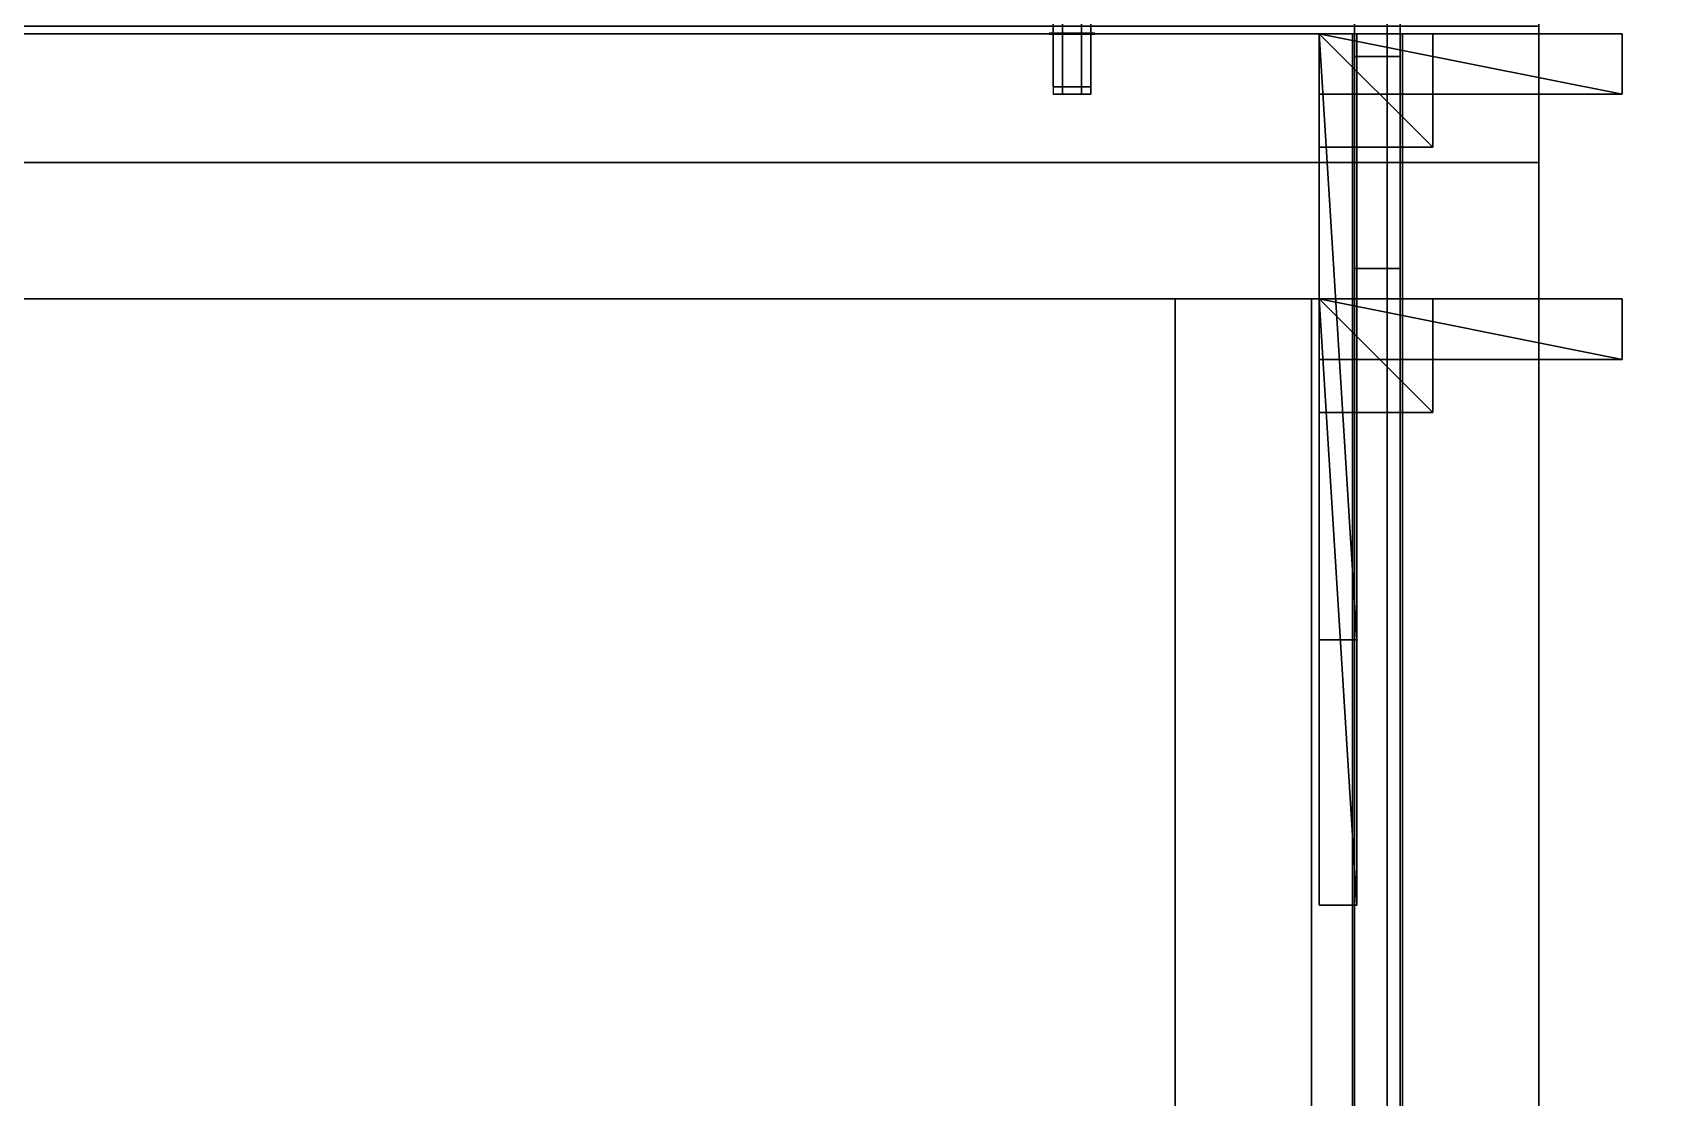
# Model space of a CAD drawing. Extents: x 0 to 4068, y -4475 to 0.
# Drawn here: x 1954.2 to 2167.9, y -2250.9 to -2110.3 of the extents above; entities that cross this region are included whole.
import ezdxf

# ---------------------------------------------------------------- set-up
doc = ezdxf.new("R2010")
doc.units = 0
for name, color, linetype in [('LAYER0', 7, 'CONTINUOUS'), ('LAYER413', 7, 'CONTINUOUS'), ('LAYER456', 7, 'CONTINUOUS'), ('LAYER457', 2, 'CONTINUOUS'), ('LAYER458', 7, 'CONTINUOUS'), ('LAYER459', 253, 'CONTINUOUS'), ('LAYER460', 253, 'CONTINUOUS'), ('LAYER461', 253, 'CONTINUOUS'), ('LAYER462', 253, 'CONTINUOUS'), ('LAYER463', 253, 'CONTINUOUS'), ('LAYER464', 253, 'CONTINUOUS'), ('LAYER465', 7, 'CONTINUOUS'), ('LAYER467', 7, 'CONTINUOUS'), ('LAYER469', 7, 'CONTINUOUS'), ('LAYER475', 7, 'CONTINUOUS'), ('LAYER477', 254, 'CONTINUOUS'), ('LAYER667', 7, 'CONTINUOUS'), ('LAYER669', 253, 'CONTINUOUS'), ('LAYER690', 254, 'CONTINUOUS'), ('LAYER748', 7, 'CONTINUOUS'), ('LAYER757', 7, 'CONTINUOUS'), ('LAYER758', 7, 'CONTINUOUS'), ('LAYER759', 7, 'CONTINUOUS'), ('LAYER760', 7, 'CONTINUOUS'), ('LAYER762', 2, 'CONTINUOUS'), ('LAYER763', 37, 'CONTINUOUS'), ('LAYER764', 253, 'CONTINUOUS'), ('LAYER765', 253, 'CONTINUOUS'), ('LAYER766', 253, 'CONTINUOUS'), ('LAYER767', 253, 'CONTINUOUS'), ('LAYER768', 253, 'CONTINUOUS'), ('LAYER769', 253, 'CONTINUOUS'), ('LAYER778', 45, 'CONTINUOUS'), ('LAYER779', 45, 'CONTINUOUS'), ('LAYER780', 45, 'CONTINUOUS'), ('LAYER781', 45, 'CONTINUOUS'), ('LAYER821', 19, 'CONTINUOUS'), ('LAYER823', 19, 'CONTINUOUS')]:
    doc.layers.add(name, color=color, linetype=linetype)

msp = doc.modelspace()

# ---------------------------------------------------------------- linework, layer by layer
at = {"layer": 'LAYER0', "invisible_edges": 1}
for points in [[(4068, 0), (0, -4475), (0, 0), (4068, 0)], [(4068, -4475, 5), (0, 0, 5), (0, -4475, 5), (4068, -4475, 5)], [(0, 0, 5), (4068, -4475, 5), (4068, 0, 5), (0, 0, 5)], [(0, -4475), (4068, 0), (4068, -4475), (0, -4475)]]:
    msp.add_3dface(points, dxfattribs=at)
at = {"layer": 'LAYER413'}
for points, invisible_edges in [([(2303, 0, 5), (2153, -2886, 5), (2153, -150, 5), (2303, 0, 5)], 1), ([(2153, -2886, 5), (2303, 0, 5), (2303, -2754, 5), (2153, -2886, 5)], 1), ([(2153, -150, 2415), (2303, -2754, 2415), (2303, 0, 2415), (2153, -150, 2415)], 1), ([(2153, -150, 5), (2153, -2240.5, 722.5), (2153, -1694.5, 2070.5), (2153, -150, 5)], 7), ([(2153, -150, 5), (2153, -2300.5, 722.5), (2153, -2240.5, 722.5), (2153, -150, 5)], 5), ([(2153, -2886, 5), (2153, -2300.5, 722.5), (2153, -150, 5), (2153, -2886, 5)], 3), ([(2153, -1694.5, 2150.5), (2153, -2886, 2415), (2153, -150, 2415), (2153, -1694.5, 2150.5)], 5), ([(2303, -2754, 2415), (2153, -150, 2415), (2153, -2886, 2415), (2303, -2754, 2415)], 1), ([(2153, -1694.5, 2070.5), (2153, -2240.5, 722.5), (2153, -1694.5, 2150.5), (2153, -1694.5, 2070.5)], 3), ([(2153, -2240.5, 802.5), (2153, -1694.5, 2150.5), (2153, -2240.5, 722.5), (2153, -2240.5, 802.5)], 3), ([(2153, -2300.5, 802.5), (2153, -1694.5, 2150.5), (2153, -2240.5, 802.5), (2153, -2300.5, 802.5)], 3), ([(2153, -2641.5, 1111.5), (2153, -1694.5, 2150.5), (2153, -2300.5, 802.5), (2153, -2641.5, 1111.5)], 7), ([(2153, -2641.5, 1191.5), (2153, -1694.5, 2150.5), (2153, -2641.5, 1111.5), (2153, -2641.5, 1191.5)], 3), ([(2153, -2641.5, 1707.5), (2153, -1694.5, 2150.5), (2153, -2641.5, 1191.5), (2153, -2641.5, 1707.5)], 7), ([(2153, -2641.5, 1787.5), (2153, -1694.5, 2150.5), (2153, -2641.5, 1707.5), (2153, -2641.5, 1787.5)], 3), ([(2153, -2701.5, 1787.5), (2153, -1694.5, 2150.5), (2153, -2641.5, 1787.5), (2153, -2701.5, 1787.5)], 3), ([(2153, -2701.5, 1787.5), (2153, -2886, 2415), (2153, -1694.5, 2150.5), (2153, -2701.5, 1787.5)], 7)]:
    msp.add_3dface(points, dxfattribs=dict(at, invisible_edges=invisible_edges))
at = {"layer": 'LAYER456', "invisible_edges": 1}
for points in [[(2153, -2374.5, 154), (1617, -2110.5, 154), (2153, -2110.5, 154), (2153, -2374.5, 154)], [(1617, -2110.5, 154), (2153, -2374.5, 154), (1617, -2374.5, 154), (1617, -2110.5, 154)], [(2153, -2110.5, 172), (1617, -2110.5, 154), (1617, -2110.5, 172), (2153, -2110.5, 172)], [(1617, -2110.5, 154), (2153, -2110.5, 172), (2153, -2110.5, 154), (1617, -2110.5, 154)], [(1617, -2374.5, 172), (2153, -2110.5, 172), (1617, -2110.5, 172), (1617, -2374.5, 172)], [(2153, -2110.5, 172), (1617, -2374.5, 172), (2153, -2374.5, 172), (2153, -2110.5, 172)], [(2153, -2110.5, 172), (2153, -2374.5, 154), (2153, -2110.5, 154), (2153, -2110.5, 172)], [(2153, -2374.5, 154), (2153, -2110.5, 172), (2153, -2374.5, 172), (2153, -2374.5, 154)]]:
    msp.add_3dface(points, dxfattribs=at)
at = {"layer": 'LAYER457'}
for points in [[(2124, -2190.5, 832), (2129, -2190.5, 832), (2124, -2110.5, 832), (2124, -2190.5, 832)], [(2124, -2110.5, 832), (2129, -2190.5, 832), (2129, -2110.5, 832), (2124, -2110.5, 832)], [(2124, -2110.5, 832), (2129, -2110.5, 832), (2124, -2110.5, 809), (2124, -2110.5, 832)], [(2124, -2110.5, 809), (2129, -2110.5, 832), (2129, -2110.5, 809), (2124, -2110.5, 809)], [(2124, -2190.5, 832), (2124, -2110.5, 832), (2124, -2190.5, 809), (2124, -2190.5, 832)], [(2124, -2190.5, 809), (2124, -2110.5, 832), (2124, -2110.5, 809), (2124, -2190.5, 809)], [(2124, -2190.5, 809), (2124, -2110.5, 809), (2129, -2190.5, 809), (2124, -2190.5, 809)], [(2129, -2190.5, 809), (2124, -2110.5, 809), (2129, -2110.5, 809), (2129, -2190.5, 809)], [(2129, -2190.5, 809), (2129, -2110.5, 809), (2129, -2190.5, 832), (2129, -2190.5, 809)], [(2129, -2190.5, 832), (2129, -2110.5, 809), (2129, -2110.5, 832), (2129, -2190.5, 832)], [(2124, -2190.5, 809), (2129, -2190.5, 809), (2124, -2190.5, 832), (2124, -2190.5, 809)], [(2124, -2190.5, 832), (2129, -2190.5, 809), (2129, -2190.5, 832), (2124, -2190.5, 832)]]:
    msp.add_3dface(points, dxfattribs=at)
at = {"layer": 'LAYER458', "invisible_edges": 1}
for points in [[(2124, -2110.5, 809), (2124, -2190.5, 832), (2124, -2110.5, 832), (2124, -2110.5, 809)], [(2124, -2190.5, 832), (2124, -2110.5, 809), (2124, -2190.5, 809), (2124, -2190.5, 832)], [(2129, -2110.5, 832), (2124, -2190.5, 832), (2129, -2190.5, 832), (2129, -2110.5, 832)], [(2124, -2190.5, 832), (2129, -2110.5, 832), (2124, -2110.5, 832), (2124, -2190.5, 832)], [(2124, -2110.5, 809), (2129, -2190.5, 809), (2124, -2190.5, 809), (2124, -2110.5, 809)], [(2129, -2190.5, 809), (2124, -2110.5, 809), (2129, -2110.5, 809), (2129, -2190.5, 809)], [(2129, -2110.5, 832), (2124, -2110.5, 809), (2124, -2110.5, 832), (2129, -2110.5, 832)], [(2124, -2110.5, 809), (2129, -2110.5, 832), (2129, -2110.5, 809), (2124, -2110.5, 809)], [(2129, -2190.5, 809), (2129, -2110.5, 832), (2129, -2190.5, 832), (2129, -2190.5, 809)], [(2129, -2110.5, 832), (2129, -2190.5, 809), (2129, -2110.5, 809), (2129, -2110.5, 832)], [(2129, -2190.5, 809), (2124, -2190.5, 832), (2124, -2190.5, 809), (2129, -2190.5, 809)], [(2124, -2190.5, 832), (2129, -2190.5, 809), (2129, -2190.5, 832), (2124, -2190.5, 832)]]:
    msp.add_3dface(points, dxfattribs=at)
at = {"layer": 'LAYER459'}
for points in [[(2124, -2125.5, 832), (2139, -2125.5, 832), (2124, -2110.5, 832), (2124, -2125.5, 832)], [(2124, -2110.5, 832), (2139, -2125.5, 832), (2139, -2110.5, 832), (2124, -2110.5, 832)], [(2124, -2110.5, 832), (2139, -2110.5, 832), (2124, -2110.5, 817), (2124, -2110.5, 832)], [(2124, -2110.5, 817), (2139, -2110.5, 832), (2139, -2110.5, 817), (2124, -2110.5, 817)], [(2124, -2125.5, 832), (2124, -2110.5, 832), (2124, -2125.5, 817), (2124, -2125.5, 832)], [(2124, -2125.5, 817), (2124, -2110.5, 832), (2124, -2110.5, 817), (2124, -2125.5, 817)], [(2124, -2125.5, 817), (2124, -2110.5, 817), (2139, -2125.5, 817), (2124, -2125.5, 817)], [(2139, -2125.5, 817), (2124, -2110.5, 817), (2139, -2110.5, 817), (2139, -2125.5, 817)], [(2139, -2125.5, 817), (2139, -2110.5, 817), (2139, -2125.5, 832), (2139, -2125.5, 817)], [(2139, -2125.5, 832), (2139, -2110.5, 817), (2139, -2110.5, 832), (2139, -2125.5, 832)], [(2124, -2125.5, 817), (2139, -2125.5, 817), (2124, -2125.5, 832), (2124, -2125.5, 817)], [(2124, -2125.5, 832), (2139, -2125.5, 817), (2139, -2125.5, 832), (2124, -2125.5, 832)]]:
    msp.add_3dface(points, dxfattribs=at)
at = {"layer": 'LAYER460'}
for points in [[(2124, -2125.5, 832), (2139, -2125.5, 832), (2124, -2110.5, 832), (2124, -2125.5, 832)], [(2124, -2110.5, 832), (2139, -2125.5, 832), (2139, -2110.5, 832), (2124, -2110.5, 832)], [(2124, -2110.5, 832), (2139, -2110.5, 832), (2124, -2110.5, 817), (2124, -2110.5, 832)], [(2124, -2110.5, 817), (2139, -2110.5, 832), (2139, -2110.5, 817), (2124, -2110.5, 817)], [(2124, -2125.5, 832), (2124, -2110.5, 832), (2124, -2125.5, 817), (2124, -2125.5, 832)], [(2124, -2125.5, 817), (2124, -2110.5, 832), (2124, -2110.5, 817), (2124, -2125.5, 817)], [(2124, -2125.5, 817), (2124, -2110.5, 817), (2139, -2125.5, 817), (2124, -2125.5, 817)], [(2139, -2125.5, 817), (2124, -2110.5, 817), (2139, -2110.5, 817), (2139, -2125.5, 817)], [(2139, -2125.5, 817), (2139, -2110.5, 817), (2139, -2125.5, 832), (2139, -2125.5, 817)], [(2139, -2125.5, 832), (2139, -2110.5, 817), (2139, -2110.5, 832), (2139, -2125.5, 832)], [(2124, -2125.5, 817), (2139, -2125.5, 817), (2124, -2125.5, 832), (2124, -2125.5, 817)], [(2124, -2125.5, 832), (2139, -2125.5, 817), (2139, -2125.5, 832), (2124, -2125.5, 832)]]:
    msp.add_3dface(points, dxfattribs=at)
at = {"layer": 'LAYER461'}
for points in [[(2124, -2125.5, 832), (2139, -2125.5, 832), (2124, -2110.5, 832), (2124, -2125.5, 832)], [(2124, -2110.5, 832), (2139, -2125.5, 832), (2139, -2110.5, 832), (2124, -2110.5, 832)], [(2124, -2110.5, 832), (2139, -2110.5, 832), (2124, -2110.5, 817), (2124, -2110.5, 832)], [(2124, -2110.5, 817), (2139, -2110.5, 832), (2139, -2110.5, 817), (2124, -2110.5, 817)], [(2124, -2125.5, 832), (2124, -2110.5, 832), (2124, -2125.5, 817), (2124, -2125.5, 832)], [(2124, -2125.5, 817), (2124, -2110.5, 832), (2124, -2110.5, 817), (2124, -2125.5, 817)], [(2124, -2125.5, 817), (2124, -2110.5, 817), (2139, -2125.5, 817), (2124, -2125.5, 817)], [(2139, -2125.5, 817), (2124, -2110.5, 817), (2139, -2110.5, 817), (2139, -2125.5, 817)], [(2139, -2125.5, 817), (2139, -2110.5, 817), (2139, -2125.5, 832), (2139, -2125.5, 817)], [(2139, -2125.5, 832), (2139, -2110.5, 817), (2139, -2110.5, 832), (2139, -2125.5, 832)], [(2124, -2125.5, 817), (2139, -2125.5, 817), (2124, -2125.5, 832), (2124, -2125.5, 817)], [(2124, -2125.5, 832), (2139, -2125.5, 817), (2139, -2125.5, 832), (2124, -2125.5, 832)]]:
    msp.add_3dface(points, dxfattribs=at)
at = {"layer": 'LAYER462'}
for points in [[(2124, -2125.5, 832), (2139, -2125.5, 832), (2124, -2110.5, 832), (2124, -2125.5, 832)], [(2124, -2110.5, 832), (2139, -2125.5, 832), (2139, -2110.5, 832), (2124, -2110.5, 832)], [(2124, -2110.5, 832), (2139, -2110.5, 832), (2124, -2110.5, 817), (2124, -2110.5, 832)], [(2124, -2110.5, 817), (2139, -2110.5, 832), (2139, -2110.5, 817), (2124, -2110.5, 817)], [(2124, -2125.5, 832), (2124, -2110.5, 832), (2124, -2125.5, 817), (2124, -2125.5, 832)], [(2124, -2125.5, 817), (2124, -2110.5, 832), (2124, -2110.5, 817), (2124, -2125.5, 817)], [(2124, -2125.5, 817), (2124, -2110.5, 817), (2139, -2125.5, 817), (2124, -2125.5, 817)], [(2139, -2125.5, 817), (2124, -2110.5, 817), (2139, -2110.5, 817), (2139, -2125.5, 817)], [(2139, -2125.5, 817), (2139, -2110.5, 817), (2139, -2125.5, 832), (2139, -2125.5, 817)], [(2139, -2125.5, 832), (2139, -2110.5, 817), (2139, -2110.5, 832), (2139, -2125.5, 832)], [(2124, -2125.5, 817), (2139, -2125.5, 817), (2124, -2125.5, 832), (2124, -2125.5, 817)], [(2124, -2125.5, 832), (2139, -2125.5, 817), (2139, -2125.5, 832), (2124, -2125.5, 832)]]:
    msp.add_3dface(points, dxfattribs=at)
at = {"layer": 'LAYER463'}
for points in [[(2124, -2118.5, 832), (2164, -2118.5, 832), (2124, -2110.5, 832), (2124, -2118.5, 832)], [(2124, -2110.5, 832), (2164, -2118.5, 832), (2164, -2110.5, 832), (2124, -2110.5, 832)], [(2124, -2110.5, 832), (2164, -2110.5, 832), (2124, -2110.5, 824), (2124, -2110.5, 832)], [(2124, -2110.5, 824), (2164, -2110.5, 832), (2164, -2110.5, 824), (2124, -2110.5, 824)], [(2124, -2118.5, 832), (2124, -2110.5, 832), (2124, -2118.5, 824), (2124, -2118.5, 832)], [(2124, -2118.5, 824), (2124, -2110.5, 832), (2124, -2110.5, 824), (2124, -2118.5, 824)], [(2124, -2118.5, 824), (2124, -2110.5, 824), (2164, -2118.5, 824), (2124, -2118.5, 824)], [(2164, -2118.5, 824), (2124, -2110.5, 824), (2164, -2110.5, 824), (2164, -2118.5, 824)], [(2164, -2118.5, 824), (2164, -2110.5, 824), (2164, -2118.5, 832), (2164, -2118.5, 824)], [(2164, -2118.5, 832), (2164, -2110.5, 824), (2164, -2110.5, 832), (2164, -2118.5, 832)], [(2124, -2118.5, 824), (2164, -2118.5, 824), (2124, -2118.5, 832), (2124, -2118.5, 824)], [(2124, -2118.5, 832), (2164, -2118.5, 824), (2164, -2118.5, 832), (2124, -2118.5, 832)]]:
    msp.add_3dface(points, dxfattribs=at)
at = {"layer": 'LAYER464'}
for points in [[(2124, -2190.5, 832), (2129, -2190.5, 832), (2124, -2110.5, 832), (2124, -2190.5, 832)], [(2124, -2110.5, 832), (2129, -2190.5, 832), (2129, -2110.5, 832), (2124, -2110.5, 832)], [(2124, -2110.5, 832), (2129, -2110.5, 832), (2124, -2110.5, 816), (2124, -2110.5, 832)], [(2124, -2110.5, 816), (2129, -2110.5, 832), (2129, -2110.5, 816), (2124, -2110.5, 816)], [(2124, -2190.5, 832), (2124, -2110.5, 832), (2124, -2190.5, 816), (2124, -2190.5, 832)], [(2124, -2190.5, 816), (2124, -2110.5, 832), (2124, -2110.5, 816), (2124, -2190.5, 816)], [(2124, -2190.5, 816), (2124, -2110.5, 816), (2129, -2190.5, 816), (2124, -2190.5, 816)], [(2129, -2190.5, 816), (2124, -2110.5, 816), (2129, -2110.5, 816), (2129, -2190.5, 816)], [(2129, -2190.5, 816), (2129, -2110.5, 816), (2129, -2190.5, 832), (2129, -2190.5, 816)], [(2129, -2190.5, 832), (2129, -2110.5, 816), (2129, -2110.5, 832), (2129, -2190.5, 832)], [(2124, -2190.5, 816), (2129, -2190.5, 816), (2124, -2190.5, 832), (2124, -2190.5, 816)], [(2124, -2190.5, 832), (2129, -2190.5, 816), (2129, -2190.5, 832), (2124, -2190.5, 832)]]:
    msp.add_3dface(points, dxfattribs=at)
at = {"layer": 'LAYER465', "invisible_edges": 1}
for points in [[(2153, -2092.5, 153), (1617, -2110.5, 153), (1617, -2092.5, 153), (2153, -2092.5, 153)], [(1617, -2110.5, 153), (2153, -2092.5, 153), (2153, -2110.5, 153), (1617, -2110.5, 153)], [(2153, -2110.5, 873), (1617, -2092.5, 873), (1617, -2110.5, 873), (2153, -2110.5, 873)], [(1617, -2092.5, 873), (2153, -2110.5, 873), (2153, -2092.5, 873), (1617, -2092.5, 873)], [(2153, -2092.5, 153), (2153, -2110.5, 873), (2153, -2110.5, 153), (2153, -2092.5, 153)], [(2153, -2110.5, 873), (2153, -2092.5, 153), (2153, -2092.5, 873), (2153, -2110.5, 873)], [(2153, -2110.5, 873), (1617, -2110.5, 153), (2153, -2110.5, 153), (2153, -2110.5, 873)], [(1617, -2110.5, 153), (2153, -2110.5, 873), (1617, -2110.5, 873), (1617, -2110.5, 153)]]:
    msp.add_3dface(points, dxfattribs=at)
at = {"layer": 'LAYER467', "invisible_edges": 1}
for points in [[(2128.7, -2106.5, 872.5), (2134.7, -2378.5, 872.5), (2134.7, -2106.5, 872.5), (2128.7, -2106.5, 872.5)], [(2134.7, -2378.5, 872.5), (2128.7, -2106.5, 872.5), (2128.7, -2378.5, 872.5), (2134.7, -2378.5, 872.5)], [(2128.7, -2378.5, 168), (2134.7, -2106.5, 168), (2134.7, -2378.5, 168), (2128.7, -2378.5, 168)], [(2134.7, -2106.5, 168), (2128.7, -2378.5, 168), (2128.7, -2106.5, 168), (2134.7, -2106.5, 168)], [(2128.7, -2106.5, 872.5), (2128.7, -2378.5, 168), (2128.7, -2378.5, 872.5), (2128.7, -2106.5, 872.5)], [(2128.7, -2378.5, 168), (2128.7, -2106.5, 872.5), (2128.7, -2106.5, 168), (2128.7, -2378.5, 168)], [(2134.7, -2106.5, 168), (2134.7, -2378.5, 872.5), (2134.7, -2378.5, 168), (2134.7, -2106.5, 168)], [(2134.7, -2378.5, 872.5), (2134.7, -2106.5, 168), (2134.7, -2106.5, 872.5), (2134.7, -2378.5, 872.5)]]:
    msp.add_3dface(points, dxfattribs=at)
at = {"layer": 'LAYER469', "invisible_edges": 1}
for points in [[(2135, -2110.5, 872.5), (2153, -2374.5, 872.5), (2153, -2110.5, 872.5), (2135, -2110.5, 872.5)], [(2153, -2374.5, 872.5), (2135, -2110.5, 872.5), (2135, -2374.5, 872.5), (2153, -2374.5, 872.5)], [(2153, -2110.5, 752.5), (2135, -2110.5, 872.5), (2153, -2110.5, 872.5), (2153, -2110.5, 752.5)], [(2135, -2110.5, 872.5), (2153, -2110.5, 752.5), (2135, -2110.5, 752.5), (2135, -2110.5, 872.5)], [(2135, -2374.5, 752.5), (2153, -2110.5, 752.5), (2153, -2374.5, 752.5), (2135, -2374.5, 752.5)], [(2153, -2110.5, 752.5), (2135, -2374.5, 752.5), (2135, -2110.5, 752.5), (2153, -2110.5, 752.5)], [(2135, -2110.5, 872.5), (2135, -2374.5, 752.5), (2135, -2374.5, 872.5), (2135, -2110.5, 872.5)], [(2135, -2374.5, 752.5), (2135, -2110.5, 872.5), (2135, -2110.5, 752.5), (2135, -2374.5, 752.5)], [(2153, -2110.5, 752.5), (2153, -2374.5, 872.5), (2153, -2374.5, 752.5), (2153, -2110.5, 752.5)], [(2153, -2374.5, 872.5), (2153, -2110.5, 752.5), (2153, -2110.5, 872.5), (2153, -2374.5, 872.5)]]:
    msp.add_3dface(points, dxfattribs=at)
at = {"layer": 'LAYER475', "invisible_edges": 1}
for points in [[(2128.4, -2374.5, 504), (1637, -2110.5, 504), (2128.4, -2110.5, 504), (2128.4, -2374.5, 504)], [(1637, -2110.5, 504), (2128.4, -2374.5, 504), (1637, -2374.5, 504), (1637, -2110.5, 504)], [(2128.4, -2110.5, 522), (1637, -2110.5, 504), (1637, -2110.5, 522), (2128.4, -2110.5, 522)], [(1637, -2110.5, 504), (2128.4, -2110.5, 522), (2128.4, -2110.5, 504), (1637, -2110.5, 504)], [(1637, -2374.5, 522), (2128.4, -2110.5, 522), (1637, -2110.5, 522), (1637, -2374.5, 522)], [(2128.4, -2110.5, 522), (1637, -2374.5, 522), (2128.4, -2374.5, 522), (2128.4, -2110.5, 522)], [(2128.4, -2110.5, 522), (2128.4, -2374.5, 504), (2128.4, -2110.5, 504), (2128.4, -2110.5, 522)], [(2128.4, -2374.5, 504), (2128.4, -2110.5, 522), (2128.4, -2374.5, 522), (2128.4, -2374.5, 504)]]:
    msp.add_3dface(points, dxfattribs=at)
at = {"layer": 'LAYER477'}
for points in [[(2094.4, -2110.45, 501.5), (2088.4, -2110.45, 501.5), (2089.9, -2110.45, 504.098), (2092.9, -2110.45, 504.098)], [(2094.4, -2110.45, 501.5), (2088.4, -2110.45, 501.5), (2089.9, -2110.45, 498.902), (2092.9, -2110.45, 498.902)], [(2094.4, -2110.55, 501.5), (2088.4, -2110.55, 501.5), (2089.9, -2110.55, 504.098), (2092.9, -2110.55, 504.098)], [(2094.4, -2110.55, 501.5), (2088.4, -2110.55, 501.5), (2089.9, -2110.55, 498.902), (2092.9, -2110.55, 498.902)], [(2088.9, -2118.5, 501.5), (2093.9, -2118.5, 501.5), (2092.65, -2118.5, 503.665), (2090.15, -2118.5, 503.665)], [(2088.9, -2118.5, 501.5), (2090.15, -2118.5, 499.335), (2092.65, -2118.5, 499.335), (2093.9, -2118.5, 501.5)]]:
    msp.add_3dface(points, dxfattribs=at)
at = {"layer": 'LAYER667', "invisible_edges": 1}
for points in [[(2128.7, -1291.5, 2350), (2134.7, -2113.5, 2350), (2134.7, -1291.5, 2350), (2128.7, -1291.5, 2350)], [(2134.7, -2113.5, 2350), (2128.7, -1291.5, 2350), (2128.7, -2113.5, 2350), (2134.7, -2113.5, 2350)], [(2128.7, -2113.5, 1720), (2134.7, -1291.5, 1720), (2134.7, -2113.5, 1720), (2128.7, -2113.5, 1720)], [(2134.7, -1291.5, 1720), (2128.7, -2113.5, 1720), (2128.7, -1291.5, 1720), (2134.7, -1291.5, 1720)], [(2128.7, -1291.5, 2350), (2128.7, -2113.5, 1720), (2128.7, -2113.5, 2350), (2128.7, -1291.5, 2350)], [(2128.7, -2113.5, 1720), (2128.7, -1291.5, 2350), (2128.7, -1291.5, 1720), (2128.7, -2113.5, 1720)], [(2134.7, -1291.5, 1720), (2134.7, -2113.5, 2350), (2134.7, -2113.5, 1720), (2134.7, -1291.5, 1720)], [(2134.7, -2113.5, 2350), (2134.7, -1291.5, 1720), (2134.7, -1291.5, 2350), (2134.7, -2113.5, 2350)], [(2128.7, -2113.5, 1720), (2134.7, -2113.5, 2350), (2128.7, -2113.5, 2350), (2128.7, -2113.5, 1720)], [(2134.7, -2113.5, 2350), (2128.7, -2113.5, 1720), (2134.7, -2113.5, 1720), (2134.7, -2113.5, 2350)]]:
    msp.add_3dface(points, dxfattribs=at)
at = {"layer": 'LAYER669', "invisible_edges": 1}
for points in [[(2153, -2109.5, 1705), (1803, -2127.5, 1705), (1803, -2109.5, 1705), (2153, -2109.5, 1705)], [(1803, -2127.5, 1705), (2153, -2109.5, 1705), (2153, -2127.5, 1705), (1803, -2127.5, 1705)], [(2153, -2127.5, 2365), (1803, -2109.5, 2365), (1803, -2127.5, 2365), (2153, -2127.5, 2365)], [(1803, -2109.5, 2365), (2153, -2127.5, 2365), (2153, -2109.5, 2365), (1803, -2109.5, 2365)], [(2153, -2127.5, 2365), (2153, -2109.5, 1705), (2153, -2109.5, 2365), (2153, -2127.5, 2365)], [(2153, -2109.5, 1705), (2153, -2127.5, 2365), (2153, -2127.5, 1705), (2153, -2109.5, 1705)], [(1803, -2127.5, 1705), (2153, -2127.5, 2365), (1803, -2127.5, 2365), (1803, -2127.5, 1705)], [(2153, -2127.5, 2365), (1803, -2127.5, 1705), (2153, -2127.5, 1705), (2153, -2127.5, 2365)]]:
    msp.add_3dface(points, dxfattribs=at)
at = {"layer": 'LAYER690'}
for points in [[(2088.9, -2117.5, 2023.5), (2093.9, -2117.5, 2023.5), (2092.65, -2117.5, 2025.665), (2090.15, -2117.5, 2025.665)], [(2088.9, -2117.5, 2023.5), (2090.15, -2117.5, 2021.335), (2092.65, -2117.5, 2021.335), (2093.9, -2117.5, 2023.5)]]:
    msp.add_3dface(points, dxfattribs=at)
at = {"layer": 'LAYER748', "invisible_edges": 1}
for points in [[(2135, -2145.5, 2346), (2153, -2145.5, 2226), (2135, -2145.5, 2226), (2135, -2145.5, 2346)], [(2153, -2145.5, 2226), (2135, -2145.5, 2346), (2153, -2145.5, 2346), (2153, -2145.5, 2226)], [(2135, -2864.5, 2226), (2153, -2145.5, 2226), (2153, -2864.5, 2226), (2135, -2864.5, 2226)], [(2153, -2145.5, 2226), (2135, -2864.5, 2226), (2135, -2145.5, 2226), (2153, -2145.5, 2226)], [(2135, -2145.5, 2346), (2153, -2864.5, 2346), (2153, -2145.5, 2346), (2135, -2145.5, 2346)], [(2153, -2864.5, 2346), (2135, -2145.5, 2346), (2135, -2864.5, 2346), (2153, -2864.5, 2346)], [(2135, -2864.5, 2226), (2135, -2145.5, 2346), (2135, -2145.5, 2226), (2135, -2864.5, 2226)], [(2135, -2145.5, 2346), (2135, -2864.5, 2226), (2135, -2864.5, 2346), (2135, -2145.5, 2346)], [(2153, -2864.5, 2346), (2153, -2145.5, 2226), (2153, -2145.5, 2346), (2153, -2864.5, 2346)], [(2153, -2145.5, 2226), (2153, -2864.5, 2346), (2153, -2864.5, 2226), (2153, -2145.5, 2226)]]:
    msp.add_3dface(points, dxfattribs=at)
at = {"layer": 'LAYER757', "invisible_edges": 1}
for points in [[(2153, -2145.5, 2364), (1803, -2864.5, 2364), (2153, -2864.5, 2364), (2153, -2145.5, 2364)], [(1803, -2864.5, 2364), (2153, -2145.5, 2364), (1803, -2145.5, 2364), (1803, -2864.5, 2364)], [(2153, -2145.5, 2364), (1803, -2145.5, 2346), (1803, -2145.5, 2364), (2153, -2145.5, 2364)], [(1803, -2145.5, 2346), (2153, -2145.5, 2364), (2153, -2145.5, 2346), (1803, -2145.5, 2346)], [(1803, -2145.5, 2346), (2153, -2864.5, 2346), (1803, -2864.5, 2346), (1803, -2145.5, 2346)], [(2153, -2864.5, 2346), (1803, -2145.5, 2346), (2153, -2145.5, 2346), (2153, -2864.5, 2346)], [(2153, -2864.5, 2346), (2153, -2145.5, 2364), (2153, -2864.5, 2364), (2153, -2864.5, 2346)], [(2153, -2145.5, 2364), (2153, -2864.5, 2346), (2153, -2145.5, 2346), (2153, -2145.5, 2364)]]:
    msp.add_3dface(points, dxfattribs=at)
at = {"layer": 'LAYER758', "invisible_edges": 1}
for points in [[(2153, -2864.5, 1906), (1803, -2145.5, 1906), (2153, -2145.5, 1906), (2153, -2864.5, 1906)], [(1803, -2145.5, 1906), (2153, -2864.5, 1906), (1803, -2864.5, 1906), (1803, -2145.5, 1906)], [(2153, -2145.5, 1924), (1803, -2145.5, 1906), (1803, -2145.5, 1924), (2153, -2145.5, 1924)], [(1803, -2145.5, 1906), (2153, -2145.5, 1924), (2153, -2145.5, 1906), (1803, -2145.5, 1906)], [(1803, -2864.5, 1924), (2153, -2145.5, 1924), (1803, -2145.5, 1924), (1803, -2864.5, 1924)], [(2153, -2145.5, 1924), (1803, -2864.5, 1924), (2153, -2864.5, 1924), (2153, -2145.5, 1924)], [(2153, -2145.5, 1924), (2153, -2864.5, 1906), (2153, -2145.5, 1906), (2153, -2145.5, 1924)], [(2153, -2864.5, 1906), (2153, -2145.5, 1924), (2153, -2864.5, 1924), (2153, -2864.5, 1906)]]:
    msp.add_3dface(points, dxfattribs=at)
at = {"layer": 'LAYER759', "invisible_edges": 1}
for points in [[(2128.7, -2141.5, 2350), (2134.7, -2868.5, 2350), (2134.7, -2141.5, 2350), (2128.7, -2141.5, 2350)], [(2134.7, -2868.5, 2350), (2128.7, -2141.5, 2350), (2128.7, -2868.5, 2350), (2134.7, -2868.5, 2350)], [(2134.7, -2141.5, 1920), (2128.7, -2141.5, 2350), (2134.7, -2141.5, 2350), (2134.7, -2141.5, 1920)], [(2128.7, -2141.5, 2350), (2134.7, -2141.5, 1920), (2128.7, -2141.5, 1920), (2128.7, -2141.5, 2350)], [(2128.7, -2868.5, 1920), (2134.7, -2141.5, 1920), (2134.7, -2868.5, 1920), (2128.7, -2868.5, 1920)], [(2134.7, -2141.5, 1920), (2128.7, -2868.5, 1920), (2128.7, -2141.5, 1920), (2134.7, -2141.5, 1920)], [(2128.7, -2141.5, 2350), (2128.7, -2868.5, 1920), (2128.7, -2868.5, 2350), (2128.7, -2141.5, 2350)], [(2128.7, -2868.5, 1920), (2128.7, -2141.5, 2350), (2128.7, -2141.5, 1920), (2128.7, -2868.5, 1920)], [(2134.7, -2141.5, 1920), (2134.7, -2868.5, 2350), (2134.7, -2868.5, 1920), (2134.7, -2141.5, 1920)], [(2134.7, -2868.5, 2350), (2134.7, -2141.5, 1920), (2134.7, -2141.5, 2350), (2134.7, -2868.5, 2350)]]:
    msp.add_3dface(points, dxfattribs=at)
at = {"layer": 'LAYER760', "invisible_edges": 1}
for points in [[(2153, -2127.5, 1905), (1803, -2145.5, 1905), (1803, -2127.5, 1905), (2153, -2127.5, 1905)], [(1803, -2145.5, 1905), (2153, -2127.5, 1905), (2153, -2145.5, 1905), (1803, -2145.5, 1905)], [(2153, -2145.5, 2365), (1803, -2127.5, 2365), (1803, -2145.5, 2365), (2153, -2145.5, 2365)], [(1803, -2127.5, 2365), (2153, -2145.5, 2365), (2153, -2127.5, 2365), (1803, -2127.5, 2365)], [(1803, -2127.5, 2365), (2153, -2127.5, 1905), (1803, -2127.5, 1905), (1803, -2127.5, 2365)], [(2153, -2127.5, 1905), (1803, -2127.5, 2365), (2153, -2127.5, 2365), (2153, -2127.5, 1905)], [(2153, -2127.5, 1905), (2153, -2145.5, 2365), (2153, -2145.5, 1905), (2153, -2127.5, 1905)], [(2153, -2145.5, 2365), (2153, -2127.5, 1905), (2153, -2127.5, 2365), (2153, -2145.5, 2365)], [(2153, -2145.5, 2365), (1803, -2145.5, 1905), (2153, -2145.5, 1905), (2153, -2145.5, 2365)], [(1803, -2145.5, 1905), (2153, -2145.5, 2365), (1803, -2145.5, 2365), (1803, -2145.5, 1905)]]:
    msp.add_3dface(points, dxfattribs=at)
at = {"layer": 'LAYER762'}
for points in [[(2124, -2225.5, 2323), (2129, -2225.5, 2323), (2124, -2145.5, 2323), (2124, -2225.5, 2323)], [(2124, -2145.5, 2323), (2129, -2225.5, 2323), (2129, -2145.5, 2323), (2124, -2145.5, 2323)], [(2124, -2145.5, 2323), (2129, -2145.5, 2323), (2124, -2145.5, 2300), (2124, -2145.5, 2323)], [(2124, -2145.5, 2300), (2129, -2145.5, 2323), (2129, -2145.5, 2300), (2124, -2145.5, 2300)], [(2124, -2225.5, 2323), (2124, -2145.5, 2323), (2124, -2225.5, 2300), (2124, -2225.5, 2323)], [(2124, -2225.5, 2300), (2124, -2145.5, 2323), (2124, -2145.5, 2300), (2124, -2225.5, 2300)], [(2124, -2225.5, 2300), (2124, -2145.5, 2300), (2129, -2225.5, 2300), (2124, -2225.5, 2300)], [(2129, -2225.5, 2300), (2124, -2145.5, 2300), (2129, -2145.5, 2300), (2129, -2225.5, 2300)], [(2129, -2225.5, 2300), (2129, -2145.5, 2300), (2129, -2225.5, 2323), (2129, -2225.5, 2300)], [(2129, -2225.5, 2323), (2129, -2145.5, 2300), (2129, -2145.5, 2323), (2129, -2225.5, 2323)], [(2124, -2225.5, 2300), (2129, -2225.5, 2300), (2124, -2225.5, 2323), (2124, -2225.5, 2300)], [(2124, -2225.5, 2323), (2129, -2225.5, 2300), (2129, -2225.5, 2323), (2124, -2225.5, 2323)]]:
    msp.add_3dface(points, dxfattribs=at)
at = {"layer": 'LAYER763', "invisible_edges": 1}
for points in [[(2124, -2145.5, 2300), (2124, -2225.5, 2323), (2124, -2145.5, 2323), (2124, -2145.5, 2300)], [(2124, -2225.5, 2323), (2124, -2145.5, 2300), (2124, -2225.5, 2300), (2124, -2225.5, 2323)], [(2129, -2145.5, 2323), (2124, -2225.5, 2323), (2129, -2225.5, 2323), (2129, -2145.5, 2323)], [(2124, -2225.5, 2323), (2129, -2145.5, 2323), (2124, -2145.5, 2323), (2124, -2225.5, 2323)], [(2124, -2145.5, 2300), (2129, -2225.5, 2300), (2124, -2225.5, 2300), (2124, -2145.5, 2300)], [(2129, -2225.5, 2300), (2124, -2145.5, 2300), (2129, -2145.5, 2300), (2129, -2225.5, 2300)], [(2129, -2145.5, 2323), (2124, -2145.5, 2300), (2124, -2145.5, 2323), (2129, -2145.5, 2323)], [(2124, -2145.5, 2300), (2129, -2145.5, 2323), (2129, -2145.5, 2300), (2124, -2145.5, 2300)], [(2129, -2225.5, 2300), (2129, -2145.5, 2323), (2129, -2225.5, 2323), (2129, -2225.5, 2300)], [(2129, -2145.5, 2323), (2129, -2225.5, 2300), (2129, -2145.5, 2300), (2129, -2145.5, 2323)], [(2129, -2225.5, 2300), (2124, -2225.5, 2323), (2124, -2225.5, 2300), (2129, -2225.5, 2300)], [(2124, -2225.5, 2323), (2129, -2225.5, 2300), (2129, -2225.5, 2323), (2124, -2225.5, 2323)]]:
    msp.add_3dface(points, dxfattribs=at)
at = {"layer": 'LAYER764'}
for points in [[(2124, -2160.5, 2323), (2139, -2160.5, 2323), (2124, -2145.5, 2323), (2124, -2160.5, 2323)], [(2124, -2145.5, 2323), (2139, -2160.5, 2323), (2139, -2145.5, 2323), (2124, -2145.5, 2323)], [(2124, -2145.5, 2323), (2139, -2145.5, 2323), (2124, -2145.5, 2308), (2124, -2145.5, 2323)], [(2124, -2145.5, 2308), (2139, -2145.5, 2323), (2139, -2145.5, 2308), (2124, -2145.5, 2308)], [(2124, -2160.5, 2323), (2124, -2145.5, 2323), (2124, -2160.5, 2308), (2124, -2160.5, 2323)], [(2124, -2160.5, 2308), (2124, -2145.5, 2323), (2124, -2145.5, 2308), (2124, -2160.5, 2308)], [(2124, -2160.5, 2308), (2124, -2145.5, 2308), (2139, -2160.5, 2308), (2124, -2160.5, 2308)], [(2139, -2160.5, 2308), (2124, -2145.5, 2308), (2139, -2145.5, 2308), (2139, -2160.5, 2308)], [(2139, -2160.5, 2308), (2139, -2145.5, 2308), (2139, -2160.5, 2323), (2139, -2160.5, 2308)], [(2139, -2160.5, 2323), (2139, -2145.5, 2308), (2139, -2145.5, 2323), (2139, -2160.5, 2323)], [(2124, -2160.5, 2308), (2139, -2160.5, 2308), (2124, -2160.5, 2323), (2124, -2160.5, 2308)], [(2124, -2160.5, 2323), (2139, -2160.5, 2308), (2139, -2160.5, 2323), (2124, -2160.5, 2323)]]:
    msp.add_3dface(points, dxfattribs=at)
at = {"layer": 'LAYER765'}
for points in [[(2124, -2160.5, 2323), (2139, -2160.5, 2323), (2124, -2145.5, 2323), (2124, -2160.5, 2323)], [(2124, -2145.5, 2323), (2139, -2160.5, 2323), (2139, -2145.5, 2323), (2124, -2145.5, 2323)], [(2124, -2145.5, 2323), (2139, -2145.5, 2323), (2124, -2145.5, 2308), (2124, -2145.5, 2323)], [(2124, -2145.5, 2308), (2139, -2145.5, 2323), (2139, -2145.5, 2308), (2124, -2145.5, 2308)], [(2124, -2160.5, 2323), (2124, -2145.5, 2323), (2124, -2160.5, 2308), (2124, -2160.5, 2323)], [(2124, -2160.5, 2308), (2124, -2145.5, 2323), (2124, -2145.5, 2308), (2124, -2160.5, 2308)], [(2124, -2160.5, 2308), (2124, -2145.5, 2308), (2139, -2160.5, 2308), (2124, -2160.5, 2308)], [(2139, -2160.5, 2308), (2124, -2145.5, 2308), (2139, -2145.5, 2308), (2139, -2160.5, 2308)], [(2139, -2160.5, 2308), (2139, -2145.5, 2308), (2139, -2160.5, 2323), (2139, -2160.5, 2308)], [(2139, -2160.5, 2323), (2139, -2145.5, 2308), (2139, -2145.5, 2323), (2139, -2160.5, 2323)], [(2124, -2160.5, 2308), (2139, -2160.5, 2308), (2124, -2160.5, 2323), (2124, -2160.5, 2308)], [(2124, -2160.5, 2323), (2139, -2160.5, 2308), (2139, -2160.5, 2323), (2124, -2160.5, 2323)]]:
    msp.add_3dface(points, dxfattribs=at)
at = {"layer": 'LAYER766'}
for points in [[(2124, -2160.5, 2323), (2139, -2160.5, 2323), (2124, -2145.5, 2323), (2124, -2160.5, 2323)], [(2124, -2145.5, 2323), (2139, -2160.5, 2323), (2139, -2145.5, 2323), (2124, -2145.5, 2323)], [(2124, -2145.5, 2323), (2139, -2145.5, 2323), (2124, -2145.5, 2308), (2124, -2145.5, 2323)], [(2124, -2145.5, 2308), (2139, -2145.5, 2323), (2139, -2145.5, 2308), (2124, -2145.5, 2308)], [(2124, -2160.5, 2323), (2124, -2145.5, 2323), (2124, -2160.5, 2308), (2124, -2160.5, 2323)], [(2124, -2160.5, 2308), (2124, -2145.5, 2323), (2124, -2145.5, 2308), (2124, -2160.5, 2308)], [(2124, -2160.5, 2308), (2124, -2145.5, 2308), (2139, -2160.5, 2308), (2124, -2160.5, 2308)], [(2139, -2160.5, 2308), (2124, -2145.5, 2308), (2139, -2145.5, 2308), (2139, -2160.5, 2308)], [(2139, -2160.5, 2308), (2139, -2145.5, 2308), (2139, -2160.5, 2323), (2139, -2160.5, 2308)], [(2139, -2160.5, 2323), (2139, -2145.5, 2308), (2139, -2145.5, 2323), (2139, -2160.5, 2323)], [(2124, -2160.5, 2308), (2139, -2160.5, 2308), (2124, -2160.5, 2323), (2124, -2160.5, 2308)], [(2124, -2160.5, 2323), (2139, -2160.5, 2308), (2139, -2160.5, 2323), (2124, -2160.5, 2323)]]:
    msp.add_3dface(points, dxfattribs=at)
at = {"layer": 'LAYER767'}
for points in [[(2124, -2160.5, 2323), (2139, -2160.5, 2323), (2124, -2145.5, 2323), (2124, -2160.5, 2323)], [(2124, -2145.5, 2323), (2139, -2160.5, 2323), (2139, -2145.5, 2323), (2124, -2145.5, 2323)], [(2124, -2145.5, 2323), (2139, -2145.5, 2323), (2124, -2145.5, 2308), (2124, -2145.5, 2323)], [(2124, -2145.5, 2308), (2139, -2145.5, 2323), (2139, -2145.5, 2308), (2124, -2145.5, 2308)], [(2124, -2160.5, 2323), (2124, -2145.5, 2323), (2124, -2160.5, 2308), (2124, -2160.5, 2323)], [(2124, -2160.5, 2308), (2124, -2145.5, 2323), (2124, -2145.5, 2308), (2124, -2160.5, 2308)], [(2124, -2160.5, 2308), (2124, -2145.5, 2308), (2139, -2160.5, 2308), (2124, -2160.5, 2308)], [(2139, -2160.5, 2308), (2124, -2145.5, 2308), (2139, -2145.5, 2308), (2139, -2160.5, 2308)], [(2139, -2160.5, 2308), (2139, -2145.5, 2308), (2139, -2160.5, 2323), (2139, -2160.5, 2308)], [(2139, -2160.5, 2323), (2139, -2145.5, 2308), (2139, -2145.5, 2323), (2139, -2160.5, 2323)], [(2124, -2160.5, 2308), (2139, -2160.5, 2308), (2124, -2160.5, 2323), (2124, -2160.5, 2308)], [(2124, -2160.5, 2323), (2139, -2160.5, 2308), (2139, -2160.5, 2323), (2124, -2160.5, 2323)]]:
    msp.add_3dface(points, dxfattribs=at)
at = {"layer": 'LAYER768'}
for points in [[(2124, -2153.5, 2323), (2164, -2153.5, 2323), (2124, -2145.5, 2323), (2124, -2153.5, 2323)], [(2124, -2145.5, 2323), (2164, -2153.5, 2323), (2164, -2145.5, 2323), (2124, -2145.5, 2323)], [(2124, -2145.5, 2323), (2164, -2145.5, 2323), (2124, -2145.5, 2315), (2124, -2145.5, 2323)], [(2124, -2145.5, 2315), (2164, -2145.5, 2323), (2164, -2145.5, 2315), (2124, -2145.5, 2315)], [(2124, -2153.5, 2323), (2124, -2145.5, 2323), (2124, -2153.5, 2315), (2124, -2153.5, 2323)], [(2124, -2153.5, 2315), (2124, -2145.5, 2323), (2124, -2145.5, 2315), (2124, -2153.5, 2315)], [(2124, -2153.5, 2315), (2124, -2145.5, 2315), (2164, -2153.5, 2315), (2124, -2153.5, 2315)], [(2164, -2153.5, 2315), (2124, -2145.5, 2315), (2164, -2145.5, 2315), (2164, -2153.5, 2315)], [(2164, -2153.5, 2315), (2164, -2145.5, 2315), (2164, -2153.5, 2323), (2164, -2153.5, 2315)], [(2164, -2153.5, 2323), (2164, -2145.5, 2315), (2164, -2145.5, 2323), (2164, -2153.5, 2323)], [(2124, -2153.5, 2315), (2164, -2153.5, 2315), (2124, -2153.5, 2323), (2124, -2153.5, 2315)], [(2124, -2153.5, 2323), (2164, -2153.5, 2315), (2164, -2153.5, 2323), (2124, -2153.5, 2323)]]:
    msp.add_3dface(points, dxfattribs=at)
at = {"layer": 'LAYER769'}
for points in [[(2124, -2225.5, 2323), (2129, -2225.5, 2323), (2124, -2145.5, 2323), (2124, -2225.5, 2323)], [(2124, -2145.5, 2323), (2129, -2225.5, 2323), (2129, -2145.5, 2323), (2124, -2145.5, 2323)], [(2124, -2145.5, 2323), (2129, -2145.5, 2323), (2124, -2145.5, 2307), (2124, -2145.5, 2323)], [(2124, -2145.5, 2307), (2129, -2145.5, 2323), (2129, -2145.5, 2307), (2124, -2145.5, 2307)], [(2124, -2225.5, 2323), (2124, -2145.5, 2323), (2124, -2225.5, 2307), (2124, -2225.5, 2323)], [(2124, -2225.5, 2307), (2124, -2145.5, 2323), (2124, -2145.5, 2307), (2124, -2225.5, 2307)], [(2124, -2225.5, 2307), (2124, -2145.5, 2307), (2129, -2225.5, 2307), (2124, -2225.5, 2307)], [(2129, -2225.5, 2307), (2124, -2145.5, 2307), (2129, -2145.5, 2307), (2129, -2225.5, 2307)], [(2129, -2225.5, 2307), (2129, -2145.5, 2307), (2129, -2225.5, 2323), (2129, -2225.5, 2307)], [(2129, -2225.5, 2323), (2129, -2145.5, 2307), (2129, -2145.5, 2323), (2129, -2225.5, 2323)], [(2124, -2225.5, 2307), (2129, -2225.5, 2307), (2124, -2225.5, 2323), (2124, -2225.5, 2307)], [(2124, -2225.5, 2323), (2129, -2225.5, 2307), (2129, -2225.5, 2323), (2124, -2225.5, 2323)]]:
    msp.add_3dface(points, dxfattribs=at)
at = {"layer": 'LAYER778', "invisible_edges": 1}
for points in [[(2153, -2864.5, 1887), (1783, -2145.5, 1887), (2153, -2145.5, 1887), (2153, -2864.5, 1887)], [(1783, -2145.5, 1887), (2153, -2864.5, 1887), (1783, -2864.5, 1887), (1783, -2145.5, 1887)], [(2153, -2145.5, 1905), (1783, -2145.5, 1887), (1783, -2145.5, 1905), (2153, -2145.5, 1905)], [(1783, -2145.5, 1887), (2153, -2145.5, 1905), (2153, -2145.5, 1887), (1783, -2145.5, 1887)], [(1783, -2864.5, 1905), (2153, -2145.5, 1905), (1783, -2145.5, 1905), (1783, -2864.5, 1905)], [(2153, -2145.5, 1905), (1783, -2864.5, 1905), (2153, -2864.5, 1905), (2153, -2145.5, 1905)], [(2153, -2145.5, 1905), (2153, -2864.5, 1887), (2153, -2145.5, 1887), (2153, -2145.5, 1905)], [(2153, -2864.5, 1887), (2153, -2145.5, 1905), (2153, -2864.5, 1905), (2153, -2864.5, 1887)]]:
    msp.add_3dface(points, dxfattribs=at)
at = {"layer": 'LAYER779', "invisible_edges": 1}
for points in [[(2153, -2145.5, 1523), (1703, -2864.5, 1523), (2153, -2864.5, 1523), (2153, -2145.5, 1523)], [(1703, -2864.5, 1523), (2153, -2145.5, 1523), (1703, -2145.5, 1523), (1703, -2864.5, 1523)], [(2153, -2145.5, 1523), (1703, -2145.5, 1505), (1703, -2145.5, 1523), (2153, -2145.5, 1523)], [(1703, -2145.5, 1505), (2153, -2145.5, 1523), (2153, -2145.5, 1505), (1703, -2145.5, 1505)], [(1703, -2145.5, 1505), (2153, -2864.5, 1505), (1703, -2864.5, 1505), (1703, -2145.5, 1505)], [(2153, -2864.5, 1505), (1703, -2145.5, 1505), (2153, -2145.5, 1505), (2153, -2864.5, 1505)], [(2153, -2864.5, 1505), (2153, -2145.5, 1523), (2153, -2864.5, 1523), (2153, -2864.5, 1505)], [(2153, -2145.5, 1523), (2153, -2864.5, 1505), (2153, -2145.5, 1505), (2153, -2145.5, 1523)]]:
    msp.add_3dface(points, dxfattribs=at)
at = {"layer": 'LAYER780', "invisible_edges": 1}
for points in [[(2105, -2145.5, 1887), (2105, -2864.5, 1523), (2105, -2864.5, 1887), (2105, -2145.5, 1887)], [(2105, -2864.5, 1523), (2105, -2145.5, 1887), (2105, -2145.5, 1523), (2105, -2864.5, 1523)], [(2123, -2145.5, 1523), (2105, -2864.5, 1523), (2105, -2145.5, 1523), (2123, -2145.5, 1523)], [(2105, -2864.5, 1523), (2123, -2145.5, 1523), (2123, -2864.5, 1523), (2105, -2864.5, 1523)], [(2105, -2145.5, 1887), (2123, -2145.5, 1523), (2105, -2145.5, 1523), (2105, -2145.5, 1887)], [(2123, -2145.5, 1523), (2105, -2145.5, 1887), (2123, -2145.5, 1887), (2123, -2145.5, 1523)], [(2123, -2864.5, 1887), (2105, -2145.5, 1887), (2105, -2864.5, 1887), (2123, -2864.5, 1887)], [(2105, -2145.5, 1887), (2123, -2864.5, 1887), (2123, -2145.5, 1887), (2105, -2145.5, 1887)], [(2123, -2145.5, 1523), (2123, -2864.5, 1887), (2123, -2864.5, 1523), (2123, -2145.5, 1523)], [(2123, -2864.5, 1887), (2123, -2145.5, 1523), (2123, -2145.5, 1887), (2123, -2864.5, 1887)]]:
    msp.add_3dface(points, dxfattribs=at)
at = {"layer": 'LAYER781', "invisible_edges": 1}
for points in [[(2153, -2127.499, 1505), (1783, -2145.499, 1505), (1783, -2127.499, 1505), (2153, -2127.499, 1505)], [(1783, -2145.499, 1505), (2153, -2127.499, 1505), (2153, -2145.499, 1505), (1783, -2145.499, 1505)], [(2153, -2145.499, 1905), (1783, -2127.499, 1905), (1783, -2145.499, 1905), (2153, -2145.499, 1905)], [(1783, -2127.499, 1905), (2153, -2145.499, 1905), (2153, -2127.499, 1905), (1783, -2127.499, 1905)], [(1783, -2127.499, 1905), (2153, -2127.499, 1505), (1783, -2127.499, 1505), (1783, -2127.499, 1905)], [(2153, -2127.499, 1505), (1783, -2127.499, 1905), (2153, -2127.499, 1905), (2153, -2127.499, 1505)], [(2153, -2127.499, 1505), (2153, -2145.499, 1905), (2153, -2145.499, 1505), (2153, -2127.499, 1505)], [(2153, -2145.499, 1905), (2153, -2127.499, 1505), (2153, -2127.499, 1905), (2153, -2145.499, 1905)], [(2153, -2145.499, 1905), (1783, -2145.499, 1505), (2153, -2145.499, 1505), (2153, -2145.499, 1905)], [(1783, -2145.499, 1505), (2153, -2145.499, 1905), (1783, -2145.499, 1905), (1783, -2145.499, 1505)]]:
    msp.add_3dface(points, dxfattribs=at)
at = {"layer": 'LAYER821'}
for points, invisible_edges in [([(2153, -2886, 873), (2068, -2076, 873), (2153, -150, 873), (2153, -2886, 873)], 3), ([(2153, -150, 927), (2133, -170, 927), (2153, -2886, 927), (2153, -150, 927)], 3), ([(2153, -150, 873), (2153, -2886, 927), (2153, -2886, 873), (2153, -150, 873)], 1), ([(2153, -2886, 927), (2153, -150, 873), (2153, -150, 927), (2153, -2886, 927)], 1), ([(2133, -753, 927), (2153, -2886, 927), (2133, -170, 927), (2133, -753, 927)], 3), ([(2068, -1329, 927), (2153, -2886, 927), (2133, -753, 927), (2068, -1329, 927)], 7), ([(2068, -2076, 927), (2153, -2886, 927), (2068, -1329, 927), (2068, -2076, 927)], 3), ([(1567, -2886, 873), (1627.02, -2076, 873), (2153, -2886, 873), (1567, -2886, 873)], 3), ([(1627.02, -2076, 927), (1567, -2886, 927), (2153, -2886, 927), (1627.02, -2076, 927)], 5), ([(2153, -2886, 873), (1627.02, -2076, 873), (2068, -2076, 873), (2153, -2886, 873)], 5), ([(1627.02, -2076, 927), (2153, -2886, 927), (2068, -2076, 927), (1627.02, -2076, 927)], 3)]:
    msp.add_3dface(points, dxfattribs=dict(at, invisible_edges=invisible_edges))
at = {"layer": 'LAYER823'}
for points, invisible_edges in [([(2133, -170, 927), (2153, -150, 927), (2133, -2886, 927), (2133, -170, 927)], 3), ([(2133, -2886, 927), (2153, -150, 927), (2153, -2886, 927), (2133, -2886, 927)], 1), ([(2153, -150, 1007), (2133, -170, 1007), (2153, -2886, 1007), (2153, -150, 1007)], 3), ([(2153, -150, 927), (2153, -2886, 1007), (2153, -2886, 927), (2153, -150, 927)], 1), ([(2153, -2886, 1007), (2153, -150, 927), (2153, -150, 1007), (2153, -2886, 1007)], 1), ([(2133, -170, 1007), (2133, -2886, 927), (2133, -2886, 1007), (2133, -170, 1007)], 1), ([(2133, -2886, 927), (2133, -170, 1007), (2133, -170, 927), (2133, -2886, 927)], 1), ([(2153, -2886, 1007), (2133, -170, 1007), (2133, -2886, 1007), (2153, -2886, 1007)], 1)]:
    msp.add_3dface(points, dxfattribs=dict(at, invisible_edges=invisible_edges))

# ---------------------------------------------------------------- meshes
at = {"layer": 'LAYER477'}
mesh = msp.add_polymesh((2, 6), dxfattribs=dict(at, n_close=True))
for k, corner in enumerate([(2088.9, -2118.5, 501.5), (2090.15, -2118.5, 503.665), (2092.65, -2118.5, 503.665), (2093.9, -2118.5, 501.5), (2092.65, -2118.5, 499.335), (2090.15, -2118.5, 499.335), (2088.9, -2102.5, 501.5), (2090.15, -2102.5, 503.665), (2092.65, -2102.5, 503.665), (2093.9, -2102.5, 501.5), (2092.65, -2102.5, 499.335), (2090.15, -2102.5, 499.335)]):
    mesh.set_mesh_vertex(divmod(k, 6), corner)
mesh = msp.add_polymesh((2, 6), dxfattribs=dict(at, n_close=True))
for k, corner in enumerate([(2088.4, -2110.55, 501.5), (2089.9, -2110.55, 504.098), (2092.9, -2110.55, 504.098), (2094.4, -2110.55, 501.5), (2092.9, -2110.55, 498.902), (2089.9, -2110.55, 498.902), (2088.4, -2110.45, 501.5), (2089.9, -2110.45, 504.098), (2092.9, -2110.45, 504.098), (2094.4, -2110.45, 501.5), (2092.9, -2110.45, 498.902), (2089.9, -2110.45, 498.902)]):
    mesh.set_mesh_vertex(divmod(k, 6), corner)
at = {"layer": 'LAYER690'}
mesh = msp.add_polymesh((2, 6), dxfattribs=dict(at, n_close=True))
for k, corner in enumerate([(2088.9, -2101.5, 2023.5), (2090.15, -2101.5, 2025.665), (2092.65, -2101.5, 2025.665), (2093.9, -2101.5, 2023.5), (2092.65, -2101.5, 2021.335), (2090.15, -2101.5, 2021.335), (2088.9, -2117.5, 2023.5), (2090.15, -2117.5, 2025.665), (2092.65, -2117.5, 2025.665), (2093.9, -2117.5, 2023.5), (2092.65, -2117.5, 2021.335), (2090.15, -2117.5, 2021.335)]):
    mesh.set_mesh_vertex(divmod(k, 6), corner)

doc.saveas('drawing.dxf')
